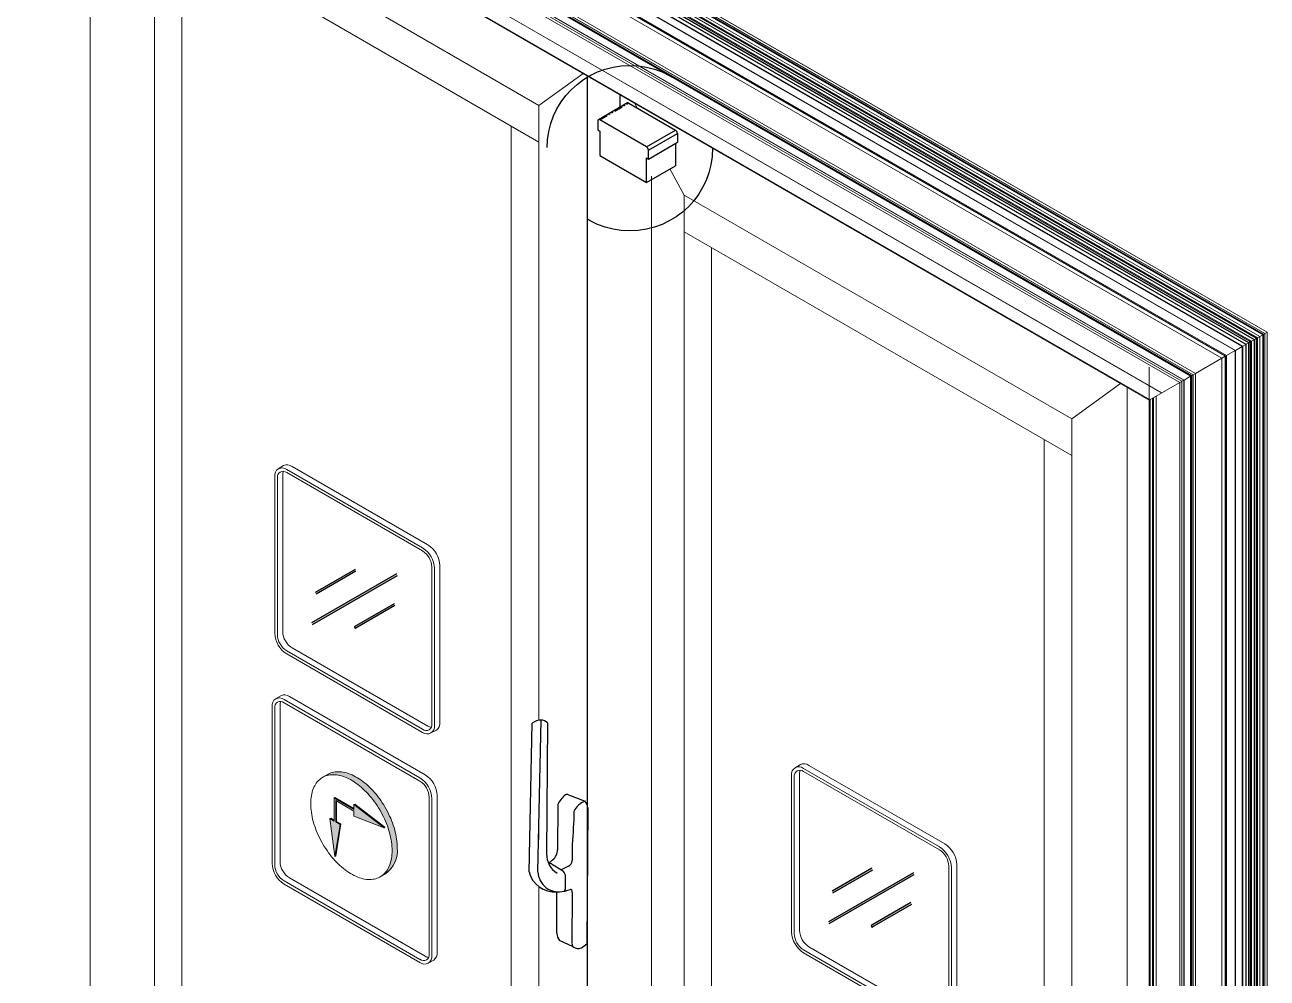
# Model space of a CAD drawing. Header units: millimetres. Extents: x 221 to 2771, y 196 to 840.
# Drawn here: x 1172 to 1262.8, y 319.6 to 389.3 of the extents above; entities that cross this region are included whole.
import ezdxf

# ---------------------------------------------------------------- set-up
doc = ezdxf.new("R2010")
doc.units = ezdxf.units.MM
doc.linetypes.add('HIDDEN', pattern=[9.525, 6.35, -3.175])
doc.linetypes.add('PHANTOM', pattern=[12.7, 6.35, -1.27, 1.27, -1.27, 1.27, -1.27])

# ---------------------------------------------------------------- blocks, each defined once
blk = doc.blocks.new('36b çerçeve')
at = {"color": 32, "linetype": 'Continuous', "lineweight": 15}
for p, q in [((4421.37, -1029.62), (4420.67, -1030.05)), ((4439.82, -1040.55), (4421.78, -1030.14)), ((4439.82, -1040.96), (4421.78, -1030.55)), ((4440.52, -1040.14), (4422.49, -1029.73)), ((4420.19, -1031.06), (4420.19, -1051.88)), ((4420.55, -1031.26), (4420.55, -1052.08)), ((4421.25, -1030.85), (4421.25, -1051.68)), ((4441.05, -1063.92), (4441.05, -1043.1)), ((4441.41, -1064.13), (4441.41, -1043.3)), ((4442.11, -1063.72), (4442.11, -1042.89)), ((4421.78, -1054.23), (4439.82, -1064.64)), ((4421.78, -1054.64), (4439.82, -1065.05)), ((4422.49, -1053.82), (4440.52, -1064.23)), ((4440.93, -1065.13), (4441.65, -1064.75))]:
    blk.add_line(p, q, dxfattribs=at)
for centre, radius, start, end in [((4421.17, -1030.9), 0.985, 51.1474, 188.8634), ((4421.3, -1031.14), 0.764, 50.7967, 189.214), ((4422.35, -1030.82), 1.1, 156.1387, 181.7776), ((4421.84, -1030.6), 1.09, 53.1466, 115.5429), ((4438.67, -1043.05), 3.45, 2.5201, 57.4799), ((4437.96, -1043.45), 3.45, 2.5201, 57.4799), ((4438.37, -1043.22), 2.69, 2.6055, 57.3945), ((4423.64, -1051.73), 3.45, 182.5201, 237.4799), ((4423.94, -1051.55), 2.69, 182.6055, 237.3945), ((4423.23, -1051.96), 2.69, 182.6055, 237.3945), ((4440.3, -1064.04), 0.764, 230.7967, 9.214), ((4440.43, -1064.28), 0.985, 231.1474, 8.8634), ((4441.08, -1063.35), 1.04, 237.9037, 264.8965), ((4440.97, -1063.82), 1.15, 306.2403, 5.0718)]:
    blk.add_arc(centre, radius, start, end, dxfattribs=at)
blk = doc.blocks.new('rtyrtytryrtyyyy')
at = {"lineweight": -2}
h = blk.add_hatch(color=140, dxfattribs=at)
h.paths.add_polyline_path([(180444.533, 31717.106), (180447.447, 31718.789), (180447.381, 31718.904), (180444.467, 31717.221)])
h.paths.add_polyline_path([(180444.265, 31714.872), (180450.479, 31718.461), (180450.413, 31718.575), (180444.199, 31714.987)])
h.paths.add_polyline_path([(180447.383, 31714.593), (180450.297, 31716.276), (180450.231, 31716.39), (180447.317, 31714.708)])
at = {"color": 140, "lineweight": -2}
for p, q in [((180447.381, 31718.904), (180444.467, 31717.221)), ((180444.533, 31717.106), (180447.447, 31718.789)), ((180450.413, 31718.575), (180444.199, 31714.987)), ((180444.265, 31714.872), (180450.479, 31718.461)), ((180450.231, 31716.39), (180447.317, 31714.708)), ((180447.383, 31714.593), (180450.297, 31716.276)), ((180447.317, 31714.708), (180447.383, 31714.593)), ((180447.383, 31714.593), (180447.499, 31714.661))]:
    blk.add_line(p, q, dxfattribs=at)
blk = doc.blocks.new('3 b cm')
at = {"color": 21, "lineweight": -2, "xscale": 0.55055, "yscale": 0.55055, "zscale": 0.55055}
blk.add_blockref('36b çerçeve', (178027.801, 32294.947), dxfattribs=at)
at = {"color": 6, "lineweight": -2}
blk.add_blockref('rtyrtytryrtyyyy', (19.829, 1.599), dxfattribs=at)
blk = doc.blocks.new('ty')
for color, points in [(9, [(4441.36, -995.99), (4441.14, -995.76), (4440.91, -995.53), (4440.69, -995.32), (4440.46, -995.11), (4440.22, -994.92), (4439.99, -994.73), (4439.75, -994.56), (4439.51, -994.4), (4439.28, -994.25), (4439.04, -994.11), (4438.8, -993.98), (4438.56, -993.87), (4438.32, -993.77), (4438.09, -993.68), (4437.86, -993.61), (4437.62, -993.55), (4437.4, -993.5), (4437.17, -993.47), (4436.95, -993.45), (4436.74, -993.44), (4436.53, -993.45), (4436.32, -993.47), (4436.12, -993.5), (4435.93, -993.55), (4435.74, -993.61), (4435.56, -993.69), (4435.38, -993.78), (4435.34, -993.8), (4434.71, -994.16), (4434.88, -994.08), (4435.06, -994.01), (4435.25, -993.95), (4435.44, -993.9), (4435.64, -993.86), (4435.85, -993.84), (4436.06, -993.84), (4436.27, -993.84), (4436.49, -993.86), (4436.72, -993.9), (4436.94, -993.94), (4437.18, -994), (4437.41, -994.08), (4437.64, -994.16), (4437.88, -994.26), (4438.12, -994.38), (4438.36, -994.5), (4438.6, -994.64), (4438.83, -994.79), (4439.07, -994.95), (4439.31, -995.13), (4439.54, -995.31), (4439.78, -995.51), (4440.01, -995.71), (4440.23, -995.93), (4440.46, -996.15), (4440.68, -996.38), (4440.89, -996.63), (4441.11, -996.88), (4441.31, -997.14), (4441.51, -997.4), (4441.71, -997.67), (4441.89, -997.95), (4442.08, -998.24), (4442.25, -998.53), (4442.42, -998.82), (4442.58, -999.12), (4442.73, -999.42), (4442.87, -999.72), (4443.01, -1000.03), (4443.13, -1000.33), (4443.25, -1000.64), (4443.35, -1000.95), (4443.45, -1001.26), (4443.54, -1001.57), (4443.62, -1001.87), (4443.68, -1002.18), (4443.74, -1002.48), (4443.79, -1002.77), (4443.83, -1003.07), (4443.85, -1003.36), (4443.87, -1003.64), (4443.87, -1003.92), (4443.87, -1004.19), (4443.85, -1004.46), (4443.83, -1004.72), (4443.79, -1004.97), (4443.74, -1005.21), (4443.68, -1005.45), (4443.62, -1005.67), (4443.54, -1005.89), (4443.45, -1006.09), (4443.35, -1006.29), (4443.25, -1006.47), (4443.13, -1006.65), (4443.01, -1006.81), (4442.87, -1006.96), (4442.73, -1007.1), (4442.58, -1007.22), (4442.42, -1007.34), (4442.29, -1007.41), (4442.97, -1007.02, 0.267904), (4444.55, -1003.53), (4444.55, -1003.25), (4444.53, -1002.96), (4444.51, -1002.67), (4444.47, -1002.38), (4444.42, -1002.08), (4444.36, -1001.78), (4444.3, -1001.48), (4444.22, -1001.17), (4444.13, -1000.87), (4444.03, -1000.56), (4443.93, -1000.25), (4443.81, -999.94), (4443.69, -999.63), (4443.55, -999.33), (4443.41, -999.03), (4443.26, -998.72), (4443.1, -998.43), (4442.93, -998.13), (4442.76, -997.84), (4442.57, -997.56), (4442.39, -997.28), (4442.19, -997.01), (4441.99, -996.74), (4441.79, -996.49), (4441.57, -996.23)]), (7, [(4438.81, -998.46), (4436.19, -996.94), (4436.19, -997.19), (4436.19, -1000), (4435.62, -999.67), (4436.29, -1004.72), (4436.97, -1000.45), (4436.4, -1000.12), (4436.4, -997.29), (4438.81, -998.69), (4438.81, -999.35), (4442.82, -1000.89), (4438.81, -997.8)])]:
    blk.add_hatch(color=color).paths.add_polyline_path(points)
h = blk.add_hatch(color=253)
h.paths.add_polyline_path([(4438.81, -998.34), (4436.29, -996.88), (4436.19, -996.94), (4438.81, -998.46)])
h.paths.add_polyline_path([(4442.92, -1000.83), (4438.91, -997.74), (4438.81, -997.8), (4442.82, -1000.89)])
h.paths.add_polyline_path([(4436.5, -1000.06), (4436.5, -997.35), (4436.4, -997.29), (4436.4, -1000.12)])
h.paths.add_polyline_path([(4437.07, -1000.39), (4436.5, -1000.06), (4436.4, -1000.12), (4436.97, -1000.45)])
h.paths.add_polyline_path([(4436.19, -1000), (4436.19, -999.88), (4435.73, -999.61), (4435.62, -999.67)])
h.paths.add_polyline_path([(4436.4, -1004.66), (4437.07, -1000.39), (4436.97, -1000.45), (4436.29, -1004.72)])
at = {"color": 7, "linetype": 'Continuous', "lineweight": 15}
for p, q in [((4435.34, -993.8), (4434.66, -994.19)), ((4436.19, -996.94), (4436.29, -996.88)), ((4436.19, -996.94), (4438.81, -998.46)), ((4436.19, -996.94), (4436.19, -997.19)), ((4436.19, -997.19), (4436.19, -1000)), ((4436.29, -996.88), (4438.81, -998.34)), ((4436.4, -997.29), (4436.4, -1000.12)), ((4436.4, -997.29), (4438.81, -998.69)), ((4436.5, -997.35), (4436.5, -1000.06)), ((4438.81, -997.8), (4438.91, -997.74)), ((4438.81, -997.8), (4438.81, -998.46)), ((4442.82, -1000.89), (4438.81, -997.8)), ((4438.81, -998.69), (4438.81, -999.35)), ((4442.92, -1000.83), (4438.91, -997.74)), ((4435.62, -999.67), (4435.73, -999.61)), ((4436.19, -1000), (4435.62, -999.67)), ((4435.62, -999.67), (4436.29, -1004.72)), ((4436.19, -999.88), (4435.73, -999.61)), ((4436.29, -1004.72), (4436.97, -1000.45)), ((4436.4, -1000.12), (4436.5, -1000.06)), ((4436.97, -1000.45), (4436.4, -1000.12)), ((4436.4, -1004.66), (4437.07, -1000.39)), ((4437.07, -1000.39), (4436.5, -1000.06)), ((4436.97, -1000.45), (4437.07, -1000.39)), ((4438.81, -999.35), (4442.82, -1000.89)), ((4442.82, -1000.89), (4442.92, -1000.83)), ((4436.29, -1004.72), (4436.4, -1004.66)), ((4442.29, -1007.41), (4442.97, -1007.02))]:
    blk.add_line(p, q, dxfattribs=at)
at = {"color": 7, "linetype": 'Continuous', "lineweight": 15, "flags": 128}
for points in [[(4443.87, -1003.92), (4443.87, -1003.64), (4443.85, -1003.36), (4443.83, -1003.07), (4443.79, -1002.77), (4443.74, -1002.48), (4443.68, -1002.18), (4443.62, -1001.87), (4443.54, -1001.57), (4443.45, -1001.26), (4443.35, -1000.95), (4443.25, -1000.64), (4443.13, -1000.33), (4443.01, -1000.03), (4442.87, -999.72), (4442.73, -999.42), (4442.58, -999.12), (4442.42, -998.82), (4442.25, -998.53), (4442.08, -998.24), (4441.89, -997.95), (4441.71, -997.67), (4441.51, -997.4), (4441.31, -997.14), (4441.11, -996.88), (4440.89, -996.63), (4440.68, -996.38), (4440.46, -996.15), (4440.23, -995.93), (4440.01, -995.71), (4439.78, -995.51), (4439.54, -995.31), (4439.31, -995.13), (4439.07, -994.95), (4438.83, -994.79), (4438.6, -994.64), (4438.36, -994.5), (4438.12, -994.38), (4437.88, -994.26), (4437.64, -994.16), (4437.41, -994.08), (4437.18, -994), (4436.94, -993.94), (4436.72, -993.9), (4436.49, -993.86), (4436.27, -993.84), (4436.06, -993.84), (4435.85, -993.84), (4435.64, -993.86), (4435.44, -993.9), (4435.25, -993.95), (4435.06, -994.01), (4434.88, -994.08), (4434.7, -994.17), (4434.53, -994.27), (4434.38, -994.38), (4434.22, -994.51), (4434.08, -994.65), (4433.95, -994.8), (4433.82, -994.96), (4433.7, -995.13), (4433.6, -995.32), (4433.5, -995.51), (4433.41, -995.72), (4433.33, -995.94), (4433.27, -996.16), (4433.21, -996.4), (4433.16, -996.64), (4433.13, -996.89), (4433.1, -997.15), (4433.08, -997.41), (4433.08, -997.69), (4433.08, -997.97), (4433.1, -998.25), (4433.13, -998.54), (4433.16, -998.83), (4433.21, -999.13), (4433.27, -999.43), (4433.33, -999.74), (4433.41, -1000.04), (4433.5, -1000.35), (4433.6, -1000.66), (4433.7, -1000.96), (4433.82, -1001.27), (4433.95, -1001.58), (4434.08, -1001.89), (4434.22, -1002.19), (4434.38, -1002.49), (4434.53, -1002.79), (4434.7, -1003.08), (4434.88, -1003.37), (4435.06, -1003.65), (4435.25, -1003.93), (4435.44, -1004.2), (4435.64, -1004.47), (4435.85, -1004.73), (4436.06, -1004.98), (4436.27, -1005.22), (4436.49, -1005.46), (4436.72, -1005.68), (4436.94, -1005.9), (4437.18, -1006.1), (4437.41, -1006.3), (4437.64, -1006.48), (4437.88, -1006.65), (4438.12, -1006.82), (4438.36, -1006.97), (4438.6, -1007.1), (4438.83, -1007.23), (4439.07, -1007.34), (4439.31, -1007.44), (4439.54, -1007.53), (4439.78, -1007.6), (4440.01, -1007.66), (4440.23, -1007.71), (4440.46, -1007.75), (4440.68, -1007.77), (4440.89, -1007.77), (4441.11, -1007.77), (4441.31, -1007.74), (4441.51, -1007.71), (4441.71, -1007.66), (4441.89, -1007.6), (4442.08, -1007.53), (4442.25, -1007.44), (4442.42, -1007.34), (4442.58, -1007.22), (4442.73, -1007.1), (4442.87, -1006.96), (4443.01, -1006.81), (4443.13, -1006.65), (4443.25, -1006.47), (4443.35, -1006.29), (4443.45, -1006.09), (4443.54, -1005.89), (4443.62, -1005.67), (4443.68, -1005.45), (4443.74, -1005.21), (4443.79, -1004.97), (4443.83, -1004.72), (4443.85, -1004.46), (4443.87, -1004.19), (4443.87, -1003.92)], [(4444.55, -1003.53), (4444.55, -1003.25), (4444.53, -1002.96), (4444.51, -1002.67), (4444.47, -1002.38), (4444.42, -1002.08), (4444.36, -1001.78), (4444.3, -1001.48), (4444.22, -1001.17), (4444.13, -1000.87), (4444.03, -1000.56), (4443.93, -1000.25), (4443.81, -999.94), (4443.69, -999.63), (4443.55, -999.33), (4443.41, -999.03), (4443.26, -998.72), (4443.1, -998.43), (4442.93, -998.13), (4442.76, -997.84), (4442.57, -997.56), (4442.39, -997.28), (4442.19, -997.01), (4441.99, -996.74), (4441.79, -996.49), (4441.57, -996.23), (4441.36, -995.99), (4441.14, -995.76), (4440.91, -995.53), (4440.69, -995.32), (4440.46, -995.11), (4440.22, -994.92), (4439.99, -994.73), (4439.75, -994.56), (4439.51, -994.4), (4439.28, -994.25), (4439.04, -994.11), (4438.8, -993.98), (4438.56, -993.87), (4438.32, -993.77), (4438.09, -993.68), (4437.86, -993.61), (4437.62, -993.55), (4437.4, -993.5), (4437.17, -993.47), (4436.95, -993.45), (4436.74, -993.44), (4436.53, -993.45), (4436.32, -993.47), (4436.12, -993.5), (4435.93, -993.55), (4435.74, -993.61), (4435.56, -993.69), (4435.38, -993.78), (4435.34, -993.8)]]:
    blk.add_lwpolyline(points, dxfattribs=at)
at = {"color": 7, "linetype": 'Continuous', "lineweight": 15}
blk.add_arc((4440.74, -1003.9), 3.84, 305.6609, 5.6513, dxfattribs=at)
blk = doc.blocks.new('sürme 1')
at = {"color": 21}
for name, p in [('36b çerçeve', (0, 0)), ('ty', (-7.75, -46.27))]:
    blk.add_blockref(name, p, dxfattribs=at)
blk = doc.blocks.new('D09148')
at = {"color": 7, "linetype": 'Continuous'}
for p, q in [((3014.05, 588.97), (2992.84, 576.73)), ((3015.05, 588.87), (3049.2, 569.16)), ((2992.43, 575.81), (2992.43, 569.28)), ((3027.98, 556.92), (2993.84, 576.63)), ((2992.43, 569.28), (2993.84, 568.46)), ((2993.84, 568.46), (2993.84, 550.5)), ((3027.98, 556.92), (3049.2, 569.16)), ((3029.4, 554.47), (3050.61, 566.71)), ((3050.61, 566.71), (3050.61, 560.18)), ((3029.4, 547.93), (3050.61, 560.18)), ((3029.4, 547.93), (3029.4, 554.47)), ((3049.2, 559.36), (3049.2, 543.03)), ((2993.84, 550.5), (3027.98, 530.79)), ((3027.98, 548.75), (3029.4, 547.93)), ((3027.98, 530.79), (3027.98, 548.75)), ((3027.98, 530.79), (3049.2, 543.03))]:
    blk.add_line(p, q, dxfattribs=at)
at = {"color": 8, "linetype": 'PHANTOM'}
blk.add_line((2993.84, 576.63), (3015.05, 588.87), dxfattribs=at)
at = {"color": 7, "linetype": 'Continuous'}
for centre, radius, start, end in [((3014.47, 588.06), 1.01, 54.38064, 114.30925), ((2993.29, 575.95), 0.873, 50.79554, 189.21394), ((3047.54, 566.57), 3.07, 2.60543, 57.39501), ((3026.33, 554.33), 3.07, 2.60543, 57.39501)]:
    blk.add_arc(centre, radius, start, end, dxfattribs=at)
blk = doc.blocks.new('gdfgfdggdfgsfsdfsdfdfdfdsfds')
at = {"color": 252}
for p, q in [((5506.07, -1217.57), (5511.32, -1198.97)), ((5507.18, -1217.84), (5512.56, -1198.87)), ((5513.29, -1199.42), (5508.86, -1215.88)), ((5511.88, -1210.06), (5510.34, -1215.73)), ((5513.53, -1209.18), (5515.44, -1210.54)), ((5515.55, -1211.46), (5510.97, -1228.53)), ((5509.42, -1216.83), (5508.79, -1217.15)), ((5512.39, -1215.53), (5511.86, -1217.57)), ((5509.16, -1217.32), (5510.3, -1218.51)), ((5511.19, -1218.14), (5510.18, -1218.38)), ((5510.51, -1219.17), (5510.02, -1220.99)), ((5507.53, -1226.2), (5508.92, -1221)), ((5510.82, -1221.59), (5509.1, -1227.97)), ((5510, -1221.17), (5510.68, -1221.14)), ((5509.14, -1228.47), (5507.63, -1227.22))]:
    blk.add_line(p, q, dxfattribs=at)
for centre, radius, start, end in [((5514.44, -1212.12), 3.29, 112.6899, 141.1267), ((5513.27, -1209.48), 0.402, 48.1609, 103.2485), ((5515.54, -1212.88), 2.34, 92.4587, 142.2446), ((5513.9, -1211.2), 1.67, 350.9978, 23.0368), ((5511.64, -1216.68), 2.89, 163.9844, 223.5062), ((5508.79, -1215.36), 1.6, 293.3289, 346.6633), ((5509.47, -1217.64), 3.4, 178.7178, 260.6858), ((5509.82, -1218.45), 2.7, 167.1215, 270.1816), ((5508.7, -1217.83), 0.691, 47.5105, 82.3819), ((5511.08, -1217.33), 0.821, 277.9881, 342.6415), ((5509.43, -1219.15), 1.09, 359.0101, 36.3014), ((5509.8, -1220.91), 0.242, 277.0664, 340.7838), ((5509.92, -1221.04), 0.151, 228.8686, 298.0319), ((5510.69, -1221.29), 0.154, 19.3484, 94.2982), ((5510.17, -1221.38), 0.683, 342.1651, 11.623), ((5509.33, -1226.53), 1.83, 169.3825, 202.0103), ((5509.96, -1228.17), 0.876, 167.1052, 200.4376), ((5509.95, -1227.79), 1.06, 219.8388, 280.6142), ((5509.39, -1225.5), 3.42, 282.8344, 297.6659)]:
    blk.add_arc(centre, radius, start, end, dxfattribs=at)
at = {"color": 252, "extrusion": (0, 0, -1)}
blk.add_arc((-5436.85, -1189.28), 79.97, 196.0937, 199.1628, dxfattribs=at)
at = {"color": 252}
blk.add_spline([(5513.29, -1199.42), (5512.56, -1198.87), (5511.32, -1198.97)], degree=3, dxfattribs=at)

msp = doc.modelspace()

# ---------------------------------------------------------------- linework, layer by layer
at = {"color": 8, "linetype": 'Continuous', "lineweight": 15}
for p, q in [((1261.816, 366.243), (1136.607, 438.524)), ((1261.821, 366.245), (1136.616, 438.523)), ((1261.931, 366.35), (1136.722, 438.632)), ((1261.952, 366.381), (1136.743, 438.663)), ((1262.027, 366.393), (1136.818, 438.674)), ((1262.054, 366.38), (1136.824, 438.674)), ((1262.227, 366.48), (1137.018, 438.761)), ((1262.584, 366.686), (1137.033, 439.157)), ((1262.234, 366.484), (1137.033, 438.76)), ((1262.606, 366.698), (1137.04, 439.178)), ((1262.509, 366.642), (1137.053, 439.058)), ((1262.499, 366.637), (1137.059, 439.043)), ((1262.472, 366.621), (1137.086, 438.997)), ((1137.102, 438.98), (1262.472, 366.614)), ((1262.758, 366.787), (1137.193, 439.266)), ((1262.765, 366.79), (1137.208, 439.265)), ((1262.44, 366.603), (1137.404, 438.777)), ((1261.21, 365.893), (1136.031, 438.156)), ((1261.242, 365.911), (1136.032, 438.192)), ((1261.395, 366), (1136.186, 438.281)), ((1261.411, 366.024), (1136.202, 438.305)), ((1261.421, 366.043), (1136.212, 438.325)), ((1260.987, 365.764), (1136.254, 437.77)), ((1260.934, 365.733), (1136.254, 437.709)), ((1261.496, 366.118), (1136.287, 438.399)), ((1261.561, 366.095), (1136.303, 438.405)), ((1261.619, 366.129), (1136.418, 438.406)), ((1261.632, 366.137), (1136.423, 438.418)), ((1261.849, 366.262), (1136.825, 438.436)), ((1261.849, 366.256), (1136.84, 438.421)), ((1261.849, 366.256), (1136.868, 438.405)), ((1261.837, 366.255), (1136.923, 438.366)), ((1259.741, 365.045), (1134.531, 437.326)), ((1259.709, 365.026), (1134.531, 437.29)), ((1259.794, 365.075), (1134.585, 437.356)), ((1259.8, 365.079), (1134.599, 437.355)), ((1259.46, 364.882), (1134.78, 436.858)), ((1260.425, 365.44), (1135.745, 437.415)), ((1260.457, 365.458), (1135.777, 437.434)), ((1257.352, 363.666), (1132.153, 435.941)), ((1257.367, 363.674), (1132.157, 435.955)), ((1257.26, 363.613), (1132.177, 435.821)), ((1257.254, 363.609), (1132.181, 435.811)), ((1257.227, 363.593), (1132.208, 435.765)), ((1132.218, 435.754), (1257.223, 363.591)), ((1257.535, 363.771), (1132.325, 436.052)), ((1256.375, 363.101), (1131.165, 435.383)), ((1256.54, 363.197), (1131.86, 435.173)), ((1256.67, 363.272), (1131.99, 435.248)), ((1256.702, 363.29), (1132.022, 435.266)), ((1132.43, 435.631), (1257.227, 363.588)), ((1257.174, 363.563), (1132.494, 435.538)), ((1255.068, 362.347), (1132.458, 433.128)), ((1255.062, 362.343), (1132.49, 433.102)), ((1254.208, 361.85), (1133.237, 431.684)), ((1254.148, 361.816), (1133.269, 431.597)), ((1176.746, 401.283), (1176.746, 309.43)), ((1176.77, 401.269), (1176.77, 309.43)), ((1181.451, 399.645), (1209.542, 383.359)), ((1181.451, 399.645), (1181.451, 309.43)), ((1181.451, 396.97), (1209.542, 380.684)), ((1183.461, 395.809), (1183.461, 309.43)), ((1209.542, 383.359), (1212.773, 385.701)), ((1213.064, 385.533), (1213.064, 269.25)), ((1213.088, 385.519), (1213.088, 269.236)), ((1215.452, 384.155), (1215.452, 383.229)), ((1215.476, 384.141), (1215.476, 383.243)), ((1209.542, 383.359), (1209.542, 338.421)), ((1216.728, 383.189), (1216.551, 383.52)), ((1207.533, 381.844), (1207.533, 279.338)), ((1220.156, 376.804), (1219.124, 378.726)), ((1217.769, 378.209), (1217.769, 270.441)), ((1220.156, 376.804), (1248.484, 360.45)), ((1220.156, 376.804), (1220.156, 269.063)), ((1220.156, 374.129), (1248.484, 357.775)), ((1222.166, 372.968), (1222.166, 272.427)), ((1262.606, 366.698), (1262.758, 366.787)), ((1262.758, 241.04), (1262.758, 366.787)), ((1262.765, 241.054), (1262.765, 366.79)), ((1261.21, 365.893), (1260.987, 365.764)), ((1261.21, 240.182), (1261.21, 365.893)), ((1261.242, 365.911), (1261.395, 366)), ((1261.242, 240.165), (1261.242, 365.911)), ((1261.395, 240.254), (1261.395, 366)), ((1261.514, 366.068), (1261.396, 366)), ((1261.421, 366.043), (1261.496, 366.118)), ((1261.424, 240.255), (1261.424, 366.001)), ((1261.446, 366), (1261.548, 366.028)), ((1261.446, 240.254), (1261.446, 366)), ((1261.514, 366.068), (1261.619, 366.129)), ((1261.517, 366.111), (1261.514, 366.068)), ((1261.514, 366.068), (1261.514, 366.068)), ((1261.553, 366.05), (1261.514, 366.068)), ((1261.548, 240.282), (1261.548, 366.028)), ((1261.561, 240.293), (1261.561, 366.095)), ((1261.619, 240.392), (1261.619, 366.129)), ((1261.632, 366.137), (1261.816, 366.243)), ((1261.632, 240.39), (1261.632, 366.137)), ((1261.816, 240.496), (1261.816, 366.243)), ((1261.821, 240.505), (1261.821, 366.245)), ((1261.837, 366.255), (1261.844, 366.259)), ((1261.837, 240.849), (1261.837, 366.255)), ((1261.844, 240.749), (1261.844, 366.259)), ((1261.849, 366.262), (1261.934, 366.311)), ((1261.849, 366.262), (1261.934, 366.311)), ((1261.849, 240.73), (1261.849, 366.262)), ((1261.931, 366.35), (1261.934, 366.311)), ((1262.052, 366.379), (1261.934, 366.311)), ((1261.967, 366.288), (1261.934, 366.311)), ((1262.027, 366.393), (1261.952, 366.381)), ((1261.967, 240.542), (1261.967, 366.288)), ((1262.052, 366.35), (1262.005, 366.291)), ((1262.005, 240.545), (1262.005, 366.291)), ((1262.053, 366.379), (1262.036, 366.389)), ((1262.052, 240.604), (1262.052, 366.35)), ((1262.053, 366.379), (1262.227, 366.48)), ((1262.053, 366.36), (1262.053, 366.379)), ((1262.054, 240.609), (1262.054, 366.38)), ((1262.227, 240.734), (1262.227, 366.48)), ((1262.44, 366.603), (1262.234, 366.484)), ((1262.234, 240.747), (1262.234, 366.484)), ((1262.465, 366.617), (1262.44, 366.603)), ((1262.44, 241.468), (1262.44, 366.603)), ((1262.465, 366.617), (1262.465, 241.104)), ((1262.499, 366.637), (1262.472, 366.621)), ((1262.472, 241.082), (1262.472, 366.621)), ((1262.499, 241.036), (1262.499, 366.637)), ((1262.584, 366.686), (1262.509, 366.642)), ((1262.509, 241.024), (1262.509, 366.642)), ((1262.584, 240.957), (1262.584, 366.686)), ((1262.606, 240.952), (1262.606, 366.698)), ((1259.709, 365.026), (1259.46, 364.882)), ((1259.709, 239.316), (1259.709, 365.026)), ((1259.741, 365.045), (1259.794, 365.075)), ((1259.741, 239.298), (1259.741, 365.045)), ((1259.794, 239.329), (1259.794, 365.075)), ((1260.425, 365.44), (1259.8, 365.079)), ((1259.8, 239.342), (1259.8, 365.079)), ((1260.457, 365.458), (1260.425, 365.44)), ((1260.425, 240.305), (1260.425, 365.44)), ((1260.934, 365.733), (1260.457, 365.458)), ((1260.457, 240.323), (1260.457, 365.458)), ((1260.934, 240.598), (1260.934, 365.733)), ((1260.987, 240.568), (1260.987, 365.764)), ((1254.136, 364.24), (1254.136, 245.226)), ((1257.535, 363.771), (1259.46, 364.882)), ((1259.46, 239.747), (1259.46, 364.882)), ((1256.536, 363.194), (1256.375, 363.101)), ((1256.536, 237.448), (1256.536, 363.194)), ((1256.54, 363.197), (1256.67, 363.272)), ((1256.54, 237.457), (1256.54, 363.197)), ((1256.702, 363.29), (1256.67, 363.272)), ((1256.67, 238.137), (1256.67, 363.272)), ((1256.702, 363.29), (1257.174, 363.563)), ((1256.702, 238.155), (1256.702, 363.29)), ((1257.174, 238.428), (1257.174, 363.563)), ((1257.223, 363.591), (1257.223, 238.081)), ((1257.254, 363.609), (1257.227, 363.593)), ((1257.227, 238.067), (1257.227, 363.593)), ((1257.254, 238.021), (1257.254, 363.609)), ((1257.352, 363.666), (1257.26, 363.613)), ((1257.26, 238.012), (1257.26, 363.613)), ((1257.352, 237.931), (1257.352, 363.666)), ((1257.535, 363.771), (1257.367, 363.674)), ((1257.367, 237.928), (1257.367, 363.674)), ((1257.535, 238.025), (1257.535, 363.771)), ((1248.484, 360.45), (1252.044, 363.03)), ((1252.54, 362.744), (1252.54, 246.824)), ((1256.375, 363.101), (1254.144, 361.813)), ((1256.375, 237.355), (1256.375, 363.101)), ((1254.144, 361.813), (1254.144, 242.742)), ((1254.148, 242.711), (1254.148, 361.816)), ((1254.208, 242.476), (1254.208, 361.85)), ((1254.225, 242.433), (1254.225, 361.861)), ((1254.393, 242.142), (1254.393, 361.958)), ((1254.472, 242.076), (1254.472, 362.003)), ((1254.654, 242.048), (1254.654, 362.108)), ((1248.484, 360.45), (1248.484, 315.91)), ((1246.474, 358.935), (1246.474, 258.394)), ((1209.542, 330.407), (1209.542, 329.682)), ((1209.542, 326.25), (1209.542, 276.595))]:
    msp.add_line(p, q, dxfattribs=at)
at = {"color": 8, "linetype": 'Continuous', "lineweight": 15, "flags": 128}
for points in [[(1261.517, 366.111), (1261.517, 366.116), (1261.516, 366.12), (1261.514, 366.122), (1261.511, 366.124), (1261.508, 366.124), (1261.504, 366.123), (1261.5, 366.121), (1261.496, 366.118)], [(1261.553, 366.05), (1261.557, 366.047), (1261.56, 366.044), (1261.561, 366.041), (1261.561, 366.038), (1261.56, 366.035), (1261.557, 366.032), (1261.553, 366.03), (1261.548, 366.028)], [(1262.05, 366.363), (1262.048, 366.365), (1262.047, 366.367), (1262.047, 366.369), (1262.047, 366.372), (1262.047, 366.374), (1262.049, 366.376), (1262.051, 366.378), (1262.053, 366.379)], [(1262.227, 366.48), (1262.23, 366.481), (1262.232, 366.482), (1262.233, 366.483), (1262.234, 366.484), (1262.234, 366.484)], [(1256.536, 363.194), (1256.538, 363.196), (1256.539, 363.196), (1256.54, 363.197), (1256.54, 363.197)]]:
    msp.add_lwpolyline(points, dxfattribs=at)
at = {"color": 7, "linetype": 'HIDDEN', "ltscale": 2}
msp.add_circle((1216.191, 380.245), 6.051, dxfattribs=at)
at = {"color": 8, "linetype": 'Continuous', "lineweight": 15}
for centre, radius, start, end in [((1261.412, 365.968), 0.0352, 69.22928, 117.07832), ((1261.376, 366.03), 0.0356, 304.74294, 350.60589), ((1261.447, 366.017), 0.0368, 135.10747, 170.15157), ((1261.437, 366.036), 0.0368, 249.85147, 284.89033), ((1261.963, 366.352), 0.0316, 108.96945, 182.33668), ((1261.984, 366.315), 0.0316, 237.66838, 311.02402), ((1262.029, 366.385), 0.0087, 4.34353, 99.95811), ((1262.047, 366.386), 0.00931, 187.02991, 306.85065), ((1262.045, 366.356), 0.0087, 320.0306, 55.65973)]:
    msp.add_arc(centre, radius, start, end, dxfattribs=at)
for centre, major_axis, start_param, end_param in [((1262.743, 366.777), (0.0225, 0.013), 0.000041, 0.785358), ((1261.226, 365.902), (0.0225, 0.013), 0.785358, 2.356154), ((1261.411, 366.009), (0.0225, 0.013), 3.92695, 3.976823), ((1261.622, 366.13), (0.015, 0.0087), 0.785358, 1.745289), ((1261.806, 366.237), (0.015, 0.0087), 6.108494, 7.068543), ((1261.861, 366.268), (0.09, 0.052), 4.252406, 4.450549), ((1261.866, 366.272), (0.0225, 0.013), 2.44342, 3.141552), ((1262.069, 366.389), (0.0225, 0.013), 3.877077, 3.92695), ((1262.211, 366.471), (0.0225, 0.013), 6.021345, 7.068543), ((1262.488, 366.63), (0.0225, 0.013), 2.356154, 3.141633), ((1262.514, 366.646), (0.0225, 0.013), 1.832555, 2.356154), ((1262.59, 366.689), (0.0225, 0.013), 0.785358, 1.832555), ((1259.725, 365.035), (0.0225, 0.013), 0.785358, 2.356154), ((1259.778, 365.066), (0.0225, 0.013), 0.000041, 0.785358), ((1260.961, 365.749), (0.0375, 0.0217), 3.92695, 5.497747), ((1256.525, 363.188), (0.015, 0.0087), 6.021345, 7.068543), ((1257.195, 363.575), (0.03, 0.0173), 3.92695, 5.865911), ((1257.238, 363.6), (0.015, 0.0087), 2.356154, 3.141633), ((1257.264, 363.615), (0.015, 0.0087), 1.832555, 2.356154), ((1257.356, 363.668), (0.015, 0.0087), 0.785358, 1.832555)]:
    msp.add_ellipse(centre, major_axis=major_axis, ratio=0.00007, start_param=start_param, end_param=end_param, dxfattribs=at)

# ---------------------------------------------------------------- block references
at = {"color": 1, "xscale": 0.1, "yscale": 0.1, "zscale": 0.1}
msp.add_blockref('D09148', (914.609, 324.656), dxfattribs=at)
at = {"color": 6, "lineweight": -2}
for p in [(-179271.094, -31371.056), (-179233.326, -31392.914)]:
    msp.add_blockref('3 b cm', p, dxfattribs=at)
at = {"color": 0, "lineweight": -2, "xscale": 0.55055, "yscale": 0.55055, "zscale": 0.55055}
msp.add_blockref('sürme 1', (-1243.488, 907.066), dxfattribs=at)
at = {"color": 143, "xscale": 0.5624999999999999, "yscale": 0.5625, "zscale": 0.5625, "rotation": 14.6087947467471}
msp.add_blockref('gdfgfdggdfgsfsdfsdfdfdfdsfds', (-1960.941, 208.913), dxfattribs=at)

doc.saveas('drawing.dxf')
